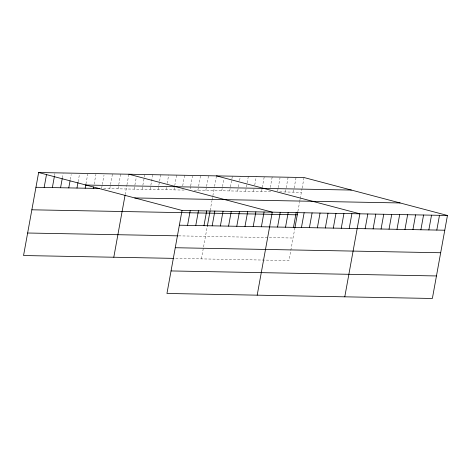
<?xml version="1.0" encoding="UTF-8"?>
<svg xmlns="http://www.w3.org/2000/svg" width="471" height="471" viewBox="0 0 471 471"><rect width="100%" height="100%" fill="white"/><g stroke="black" fill="none" stroke-linecap="round" stroke-linejoin="round"><path stroke-width="0.35" stroke-dasharray="2.35 1.77" d="M54.53 175.642L54.913 173.534M62.355 177.908L63.12 173.693M70.303 179.469L71.198 174.547M78.121 181.729L79.528 173.999M85.94 183.99L87.73 174.158M94.147 184.149L95.931 174.311M101.583 188.518L104.009 175.171M109.79 188.671L112.469 173.917M117.991 188.83L118.627 185.315M118.757 184.614L120.67 174.076M125.174 194.611L126.834 185.468M126.964 184.767L128.877 174.229M134.158 189.13L136.331 177.19M142.118 189.283L144.803 174.529M150.084 189.436L150.72 185.921M150.85 185.221L152.763 174.682M158.044 189.583L158.686 186.069M158.809 185.368L159.451 181.859M159.575 181.152L160.729 174.829M166.01 189.736L166.516 186.922M167.158 183.413L168.689 174.982M173.97 189.884L174.606 186.375M174.735 185.668L176.649 175.13M182.701 185.821L184.614 175.283M190.149 188.783L190.531 186.675M190.661 185.968L192.451 176.136M197.855 190.337L200.54 175.583M205.821 190.484L208.5 175.736M201.376 258.891L203.425 247.628M203.554 246.928L207.334 226.127M210.201 210.349L211.991 200.493M212.121 199.786L214.423 187.122M214.546 186.422L216.466 175.883M221.747 190.79L222.383 187.275M222.512 186.575L223.913 178.845M229.707 190.938L232.386 176.183M237.672 191.091L238.308 187.576M238.438 186.875L239.074 183.36M239.586 180.552L240.351 176.337M245.632 191.238L246.268 187.729M246.398 187.022L247.034 183.513M247.163 182.807L248.311 176.484M253.592 191.391L253.975 189.283M254.746 185.068L256.277 176.637M261.558 191.538L264.237 176.79M270.283 187.476L272.203 176.937M277.607 191.138L278.12 188.329M278.249 187.629L280.033 177.791M285.444 191.991L286.085 188.477M286.209 187.776L288.128 177.237M293.409 192.144L296.088 177.39M294.917 227.787L288.964 260.545L174.594 258.385M297.913 211.296L299.58 202.147M299.709 201.441L300.092 199.333M300.215 198.627L302.005 188.783M302.135 188.076L304.048 177.538M103.638 188.553L184.102 190.078M194.24 190.266L272.415 191.744M279.656 191.88L301.369 192.292M178.692 235.859L293.056 238.026"/><path stroke-width="0.71" d="M447.45 215.471L182.036 210.455L166.952 293.462L432.366 298.479L447.45 215.471L304.048 177.538L38.634 172.521L23.55 255.529L173.87 258.373M44.156 187.429L46.458 174.788M52.363 187.588L54.406 176.348M60.565 187.741L62.225 178.609M68.772 187.894L70.044 180.87M76.973 188.053L77.992 182.43M85.174 188.206L85.816 184.697M93.382 188.359L93.635 186.958M113.794 257.237L125.045 195.318M187.558 225.362L190.237 210.608M195.759 225.515L198.444 210.761M203.967 225.668L206.645 210.92M207.334 226.127L210.072 211.049M212.168 225.827L214.853 211.073M220.375 225.98L223.054 211.226M228.576 226.133L231.255 211.385M236.778 226.292L239.462 211.538M244.985 226.445L247.664 211.691M253.186 226.598L255.871 211.85M261.393 226.757L264.072 212.003M257.19 295.164L272.273 212.156L128.877 174.229M277.554 227.063L280.239 212.309M285.52 227.21L288.199 212.456M293.48 227.363L296.165 212.609M294.917 227.787L297.79 212.003M301.446 227.511L304.125 212.762M309.406 227.664L312.09 212.91M317.372 227.811L320.05 213.063M325.331 227.964L328.01 213.21M333.297 228.117L335.976 213.363M341.257 228.264L343.936 213.51M349.217 228.417L351.902 213.663M344.778 296.824L359.862 213.81L216.466 175.883M365.143 228.718L367.827 213.964M373.109 228.865L375.787 214.117M381.068 229.018L383.753 214.264M389.034 229.171L391.713 214.417M396.994 229.318L399.673 214.564M404.954 229.471L407.639 214.717M412.92 229.618L415.599 214.864M420.88 229.771L423.564 215.017M428.845 229.919L431.524 215.17M436.805 230.072L439.49 215.318M85.957 185.038L351.372 190.054M35.955 187.275L99.534 188.477M134.712 197.938L400.126 202.954M31.863 209.801L297.278 214.817M179.351 225.203L444.771 230.219M27.642 233.01L177.967 235.847M175.259 247.728L440.673 252.744M171.044 270.937L436.458 275.953M38.634 172.521L182.036 210.455"/></g></svg>
